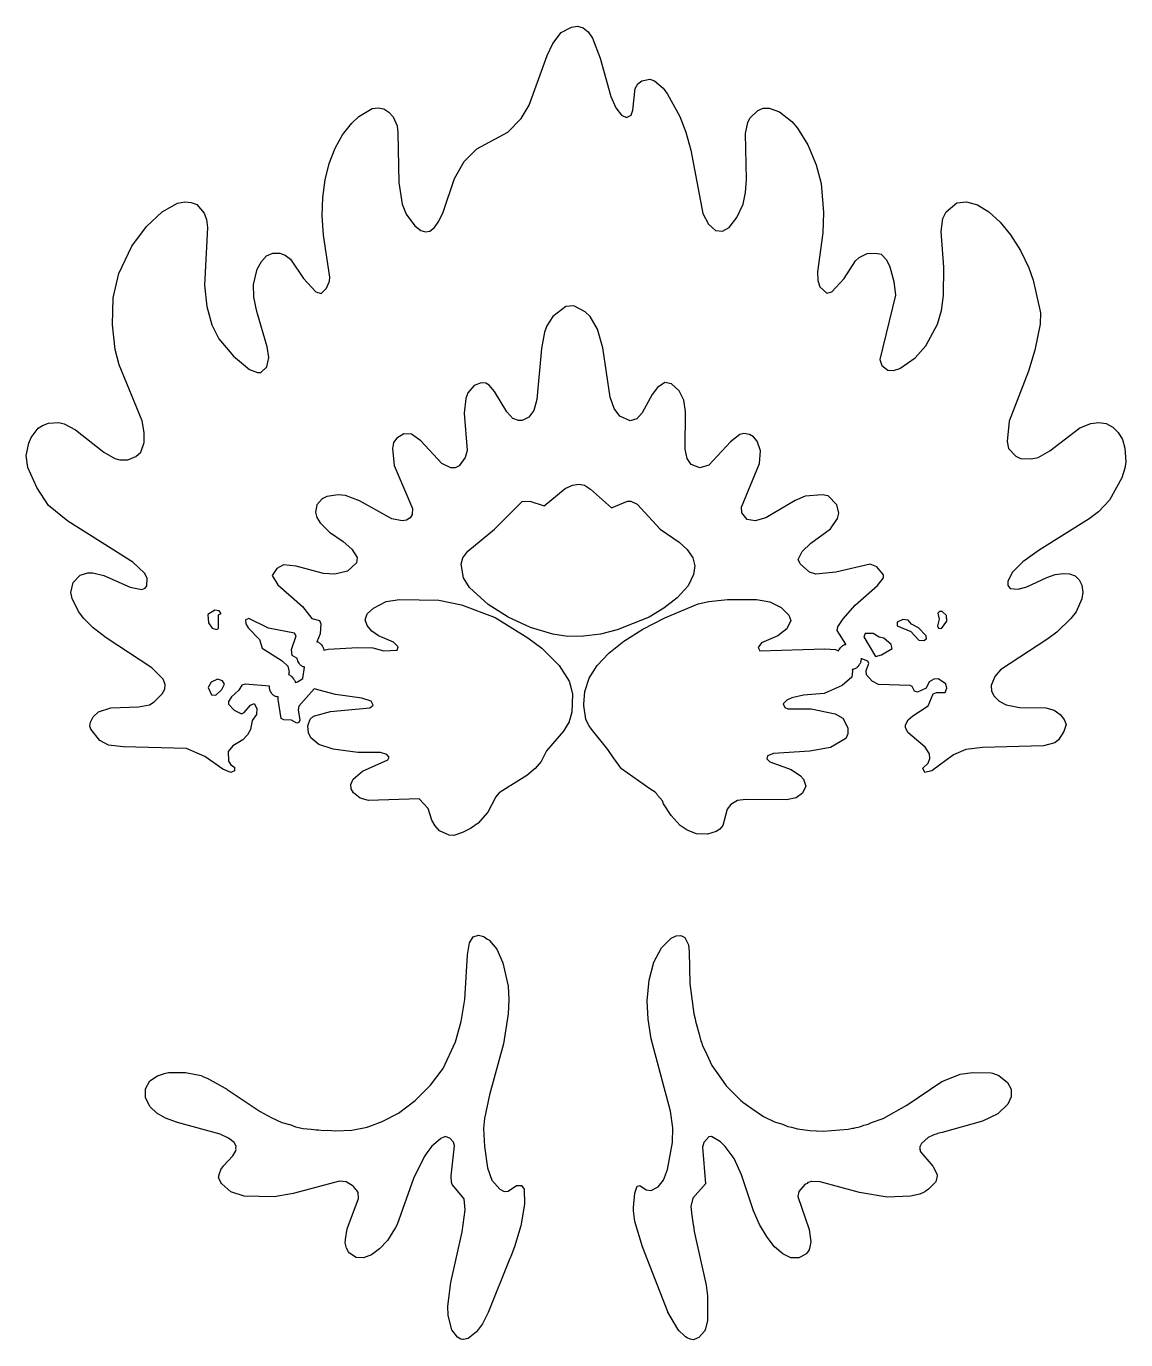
# Model space of a CAD drawing. Header units: millimetres. Extents: x 69 to 230, y 95 to 288.
import ezdxf

# ---------------------------------------------------------------- set-up
doc = ezdxf.new("R2010")
doc.units = ezdxf.units.MM
doc.layers.add('CUT', color=7, linetype='CONTINUOUS')

msp = doc.modelspace()

# ---------------------------------------------------------------- linework, layer by layer
at = {"layer": 'CUT'}
for points in [[(102.1851, 188.2236), (102.546, 187.4923), (102.4898, 186.5991), (101.8433, 185.7302), (101.6401, 184.3805), (101.1874, 183.6006), (100.4729, 182.8902), (99.0075, 181.9969), (98.3206, 181.1866), (98.403, 179.7418), (98.7144, 179.2062), (99.2735, 178.8801), (99.2798, 178.3034), (98.716, 178.0776), (97.552, 178.5434), (94.9054, 180.4331), (92.1914, 181.6223), (82.8584, 181.8655), (80.7245, 182.1147), (79.4459, 182.7857), (78.1224, 184.4285), (77.9553, 184.8828), (78.0657, 185.5038), (78.4335, 186.2498), (79.2172, 186.9869), (81.0664, 187.5779), (85.1406, 187.7293), (86.7408, 188.013), (87.4572, 188.4733), (88.6086, 189.6298), (88.9882, 190.3207), (89.041, 191.0068), (88.7391, 191.7942), (87.1022, 193.4764), (80.3507, 197.9109), (78.4378, 199.3705), (77.0871, 200.7512), (76.2934, 201.8), (75.3785, 203.6678), (75.1897, 204.5673), (75.4981, 206.047), (76.5504, 207.1114), (77.6608, 207.4817), (78.397, 207.4866), (80.0313, 207.0765), (83.8803, 205.3342), (85.6024, 204.9939), (86.1175, 205.2095), (86.3477, 205.5368), (86.4168, 206.6651), (86.0202, 207.4018), (84.3075, 209.0179), (74.7048, 215.0777), (71.8779, 217.3892), (70.1607, 220.0213), (68.8148, 222.974), (68.6048, 224.7579), (68.9668, 226.5397), (69.3377, 227.4145), (70.333, 228.7646), (71.0055, 229.1811), (71.8562, 229.5024), (73.3788, 229.5917), (74.1695, 229.421), (75.8636, 228.5132), (80.0142, 225.2367), (81.641, 224.3182), (82.3622, 224.1138), (83.5649, 224.1194), (84.7317, 224.5901), (85.4806, 225.2304), (85.9575, 226.6722), (85.9543, 228.1494), (85.6869, 229.8278), (82.3026, 238.1144), (81.6866, 240.3621), (81.2936, 244.0006), (81.3837, 247.9756), (82.2439, 251.5445), (84.1724, 255.5524), (86.2894, 258.4367), (88.6071, 260.6343), (90.8813, 261.9018), (91.9715, 262.1046), (92.8825, 262.0104), (93.7041, 261.6823), (94.7862, 260.4247), (95.1497, 259.4809), (95.3072, 258.333), (94.8571, 249.8286), (95.1876, 246.668), (95.9503, 243.9695), (96.9648, 241.9398), (99.1359, 239.3574), (101.468, 237.4295), (102.6634, 236.9597), (103.1383, 236.9714), (104.0301, 237.7934), (104.3293, 239.1502), (104.0627, 240.7469), (102.5362, 245.923), (102.1111, 248.0724), (102.0796, 249.9066), (102.628, 252.188), (103.2173, 253.31), (104, 254.1269), (104.9261, 254.5158), (105.9367, 254.5436), (106.7151, 254.2603), (107.4917, 253.6467), (109.4114, 250.8201), (111.2523, 248.8632), (112.0224, 248.6066), (112.8314, 249.3566), (113.2591, 250.3896), (113.2928, 250.9843), (112.3654, 257.192), (112.1815, 260.0471), (112.2711, 262.7351), (112.6023, 265.3092), (113.2072, 267.7101), (114.0785, 269.9788), (115.1638, 271.9362), (116.5189, 273.6543), (117.5732, 274.6756), (119.5285, 275.8187), (120.4074, 275.9385), (121.2501, 275.7741), (121.9785, 275.3104), (122.6054, 274.5898), (123.2036, 273.2783), (123.3355, 272.2707), (123.4873, 264.9602), (123.9406, 261.7495), (124.5606, 260.2562), (125.8338, 258.5573), (126.6977, 257.8788), (127.3733, 257.6728), (128.0115, 257.7939), (128.7286, 258.3314), (129.3647, 259.2622), (129.9771, 260.5818), (131.6518, 265.5447), (133.0837, 268.0495), (134.9652, 269.8981), (139.5157, 272.3304), (141.4773, 274.341), (142.6715, 276.3113), (145.3041, 283.6142), (146.1242, 285.3798), (147.3849, 287.0188), (148.8641, 287.8077), (149.7565, 287.9389), (150.6219, 287.7056), (151.3478, 287.1134), (152.0015, 286.1795), (153.1297, 283.2301), (154.6581, 277.5922), (155.4383, 275.9115), (156.2366, 274.8734), (157.0061, 274.5262), (157.6624, 274.85), (157.9315, 275.6057), (158.2692, 278.7774), (158.6652, 279.4415), (159.2675, 279.9276), (160.4114, 280.1503), (161.0937, 279.883), (162.3642, 278.8054), (163.0202, 277.9374), (164.8459, 274.6577), (165.7369, 272.3246), (166.4626, 269.7199), (168.2319, 260.3975), (169.0443, 258.8007), (170.0668, 257.8724), (171.1064, 257.7486), (172.0947, 258.3166), (173.24, 259.7887), (174.1521, 261.7692), (174.5271, 263.4759), (174.6467, 265.3994), (174.527, 272.1758), (174.8324, 273.759), (175.1447, 274.4179), (176.3382, 275.5621), (177.1341, 275.8753), (177.99, 275.8798), (179.529, 275.3424), (181.3075, 273.9357), (182.1667, 272.9485), (183.6818, 270.4592), (184.9156, 267.5401), (185.6472, 264.7743), (185.9842, 260.5318), (185.8923, 257.5058), (185.1122, 251.788), (185.1427, 250.5265), (185.4443, 249.5981), (186.4645, 248.6342), (187.2005, 248.8523), (189.0211, 250.7866), (190.7236, 253.3958), (191.2678, 253.899), (192.4165, 254.4853), (193.7154, 254.5564), (194.4662, 254.3683), (195.2705, 253.5629), (195.7511, 252.5091), (196.3535, 250.3701), (196.5969, 248.3481), (194.2871, 238.8856), (194.5937, 238.006), (195.4657, 237.3143), (196.3049, 237.2357), (197.2458, 237.537), (199.5113, 239.1186), (201.0742, 240.8926), (202.786, 244.0886), (203.3689, 246.0683), (203.6396, 248.2762), (203.7006, 252.4659), (203.3399, 257.7033), (203.5535, 259.619), (204.0543, 260.6085), (205.6235, 261.9635), (207.0693, 262.1046), (208.6652, 261.6315), (210.3213, 260.6193), (211.9906, 259.1007), (213.5381, 257.2259), (215.0214, 254.9082), (216.2449, 252.3717), (216.8603, 250.5654), (217.9246, 245.7439), (217.9197, 244.0748), (217.1324, 240.2371), (216.1654, 237.1566), (213.3441, 229.8001), (213.054, 226.7937), (213.2386, 225.7654), (214.2977, 224.6411), (215.0058, 224.2942), (216.5749, 224.2391), (217.6159, 224.4313), (219.325, 225.4256), (223.7289, 228.8336), (225.334, 229.4667), (226.5203, 229.6231), (227.6365, 229.4348), (228.5978, 228.9264), (229.4051, 228.1204), (229.997, 227.0907), (230.3757, 225.8118), (230.4959, 223.8328), (230.3693, 222.8662), (229.9278, 221.4613), (228.1246, 218.1735), (226.4683, 216.4268), (225.1195, 215.442), (217.7303, 210.7961), (215.3657, 209.1119), (213.7805, 207.5044), (213.1205, 206.1822), (213.139, 205.6244), (213.5029, 205.1458), (214.6752, 205.046), (215.9112, 205.4065), (218.859, 206.7884), (220.1027, 207.2115), (221.2867, 207.3669), (222.2288, 207.3048), (223.0573, 207.0056), (223.6572, 206.4409), (224.0464, 205.6661), (224.1796, 204.64), (224.0443, 203.6499), (223.1971, 201.744), (222.4028, 200.7224), (220.3567, 198.7364), (219.0185, 197.731), (212.0581, 193.2071), (211.2034, 192.2253), (210.6792, 190.8612), (210.7386, 190.057), (211.1189, 189.3273), (211.8535, 188.5936), (212.8694, 188.0549), (214.8614, 187.6389), (218.7421, 187.6052), (219.9421, 187.2258), (220.844, 186.6073), (221.4525, 185.8667), (221.743, 185.1589), (221.3593, 184.0836), (220.6015, 182.862), (220.0318, 182.4159), (218.3796, 181.9856), (209.4061, 181.776), (206.9389, 181.4562), (205.1116, 180.6794), (201.9303, 178.34), (200.9126, 178.0925), (200.611, 178.7043), (201.4149, 179.4589), (201.6305, 180.1134), (201.5831, 180.8289), (200.972, 181.7974), (198.4341, 183.976), (198.061, 184.6754), (198.0484, 185.0852), (198.4769, 185.8379), (199.1307, 186.4053), (201.4051, 187.9024), (202.1236, 189.6361), (202.6275, 189.8628), (203.9285, 189.8603), (204.1497, 190.4841), (204.0087, 191.1072), (202.8872, 191.8843), (202.2323, 191.8282), (201.5616, 191.4277), (201.0954, 190.485), (199.824, 189.8962), (199.3934, 190.0548), (199.056, 190.7128), (198.7313, 190.8844), (194.0697, 191.0489), (193.1781, 191.518), (192.343, 192.473), (192.2727, 193.0765), (192.6546, 194.1256), (192.5069, 194.475), (191.6218, 194.8267), (191.5135, 194.8156), (191.517, 194.7891), (191.5207, 194.6731), (191.5131, 194.5573), (191.4944, 194.4427), (191.4647, 194.3304), (191.4244, 194.2216), (191.3736, 194.1171), (191.3131, 194.0181), (191.2432, 193.9254), (191.1738, 193.8498), (191.0392, 193.6745), (190.9635, 193.5854), (190.8796, 193.504), (190.7881, 193.4313), (190.69, 193.3677), (190.5862, 193.3141), (190.4777, 193.2707), (190.3654, 193.2382), (190.2506, 193.2167), (190.2139, 193.2135), (190.2545, 192.9682), (190.1515, 192.1083), (188.7476, 190.8628), (186.1129, 189.6885), (183.0707, 189.4426), (181.3102, 189.0753), (180.5902, 188.7302), (180.0652, 188.1932), (180.2766, 187.64), (180.7629, 187.4261), (184.1868, 187.4551), (187.6907, 186.7303), (188.8427, 186.0702), (189.5551, 184.6304), (189.5583, 183.7729), (189.306, 183.0569), (187.0278, 181.7509), (183.9992, 181.2059), (178.6397, 180.8777), (177.74, 180.5137), (177.6482, 180.0623), (178.0692, 179.6259), (181.2446, 178.5135), (182.6, 177.6052), (183.0486, 177.079), (183.3967, 176.0465), (182.9214, 175.0165), (181.973, 174.3624), (180.5538, 174.0501), (174.5431, 174.1061), (173.3072, 173.9353), (172.3476, 173.3423), (171.8142, 172.6814), (171.1798, 170.2594), (170.7233, 169.7365), (170.1732, 169.3652), (168.8993, 168.9709), (167.2939, 169.0587), (165.9332, 169.5812), (164.8887, 170.2452), (163.5645, 171.75), (162.4312, 173.4583), (162.2893, 173.8985), (161.5732, 174.7517), (161.4404, 174.952), (161.3531, 175.014), (161.2302, 175.1604), (160.4197, 175.6771), (156.2594, 178.6328), (155.0524, 180.221), (154.2493, 181.4812), (151.8267, 184.4654), (151.4691, 184.9359), (151.4471, 184.9799), (151.4316, 185.0109), (151.4034, 185.0674), (151.3975, 185.0791), (151.0147, 185.9351), (150.6907, 187.9315), (150.6917, 187.9887), (150.6926, 188.0396), (150.6936, 188.1042), (150.6945, 188.1565), (150.831, 190.0192), (151.5106, 191.9702), (152.6766, 193.8425), (154.4065, 195.6617), (156.6176, 197.4157), (159.3709, 199.1684), (162.644, 200.85), (167.5337, 202.882), (169.0986, 203.2474), (171.8453, 203.5183), (176.1239, 203.5184), (178.0813, 203.2147), (179.7457, 202.3466), (180.8951, 201.2307), (181.168, 200.4383), (180.582, 199.2345), (179.2724, 198.2002), (176.8582, 197.1611), (176.386, 196.4658), (176.6158, 196.0069), (186.2033, 196.3001), (187.7727, 196.1672), (188.2021, 195.9636), (188.206, 195.9742), (188.2586, 196.081), (188.3214, 196.1821), (188.4994, 196.4388), (188.5707, 196.5315), (188.6506, 196.617), (188.7385, 196.6942), (188.8335, 196.7625), (188.9348, 196.8212), (189.0412, 196.8698), (189.1519, 196.9077), (189.2657, 196.9348), (189.3011, 196.9396), (189.292, 196.9811), (187.9872, 198.9579), (188.1115, 199.518), (188.866, 200.6812), (190.6418, 202.6977), (193.9247, 205.5902), (194.8062, 206.7564), (194.8514, 207.1804), (193.8669, 208.3428), (192.8533, 208.7514), (187.8207, 207.5522), (184.8821, 207.2792), (183.9115, 207.5867), (182.5662, 208.7813), (182.2587, 209.4407), (182.8327, 210.5887), (184.1209, 211.8419), (187.04, 213.9584), (188.0631, 215.4586), (188.2348, 216.2564), (187.9565, 217.4945), (186.6759, 218.8143), (185.8042, 218.9762), (183.3111, 218.7383), (181.8037, 218.1112), (177.4802, 215.5906), (175.9371, 215.101), (174.7681, 215.3413), (173.9818, 216.3198), (173.9291, 217.1483), (176.5501, 223.548), (176.6926, 225.4179), (176.2202, 226.8506), (175.71, 227.5071), (175.0795, 227.8535), (174.2663, 227.9974), (173.6716, 227.8552), (172.3065, 226.7764), (169.106, 223.313), (167.7828, 222.9492), (166.5083, 223.3994), (165.9103, 224.2862), (165.6247, 225.6795), (165.655, 231.2008), (165.4496, 232.8784), (164.7175, 234.2613), (163.5926, 235.3055), (162.6362, 235.4679), (161.5574, 234.7326), (160.7679, 233.7032), (159.3108, 231.0252), (158.4938, 230.1433), (157.512, 229.842), (156.0095, 230.5222), (155.1733, 231.6521), (154.5614, 233.3115), (153.5108, 240.5759), (152.6985, 243.3375), (151.6177, 245.1898), (150.9044, 245.9088), (149.2167, 246.7633), (148.044, 246.6894), (146.1164, 245.2152), (145.2591, 243.8212), (144.9297, 242.9066), (144.4475, 240.5024), (143.781, 232.9961), (143.3189, 231.3735), (142.6074, 230.3722), (141.5996, 229.8958), (141.0864, 229.8733), (140.2697, 230.1872), (139.3655, 231.176), (137.5479, 234.1873), (136.7752, 235.0824), (136.2874, 235.3693), (135.6045, 235.4598), (134.5459, 235.0542), (133.6301, 233.9909), (133.3105, 233.1172), (133.0829, 230.9589), (133.5331, 225.4961), (133.2287, 224.4272), (132.3665, 223.2017), (131.7749, 222.924), (131.1375, 222.9199), (129.7881, 223.5488), (126.6993, 226.9273), (125.3175, 227.8961), (124.1764, 227.9469), (123.18, 227.2984), (122.6744, 226.6708), (122.5278, 225.7759), (122.7961, 223.2486), (125.4977, 216.9476), (125.4352, 216.0668), (125.1102, 215.5516), (124.6157, 215.2334), (123.9771, 215.1298), (122.4258, 215.412), (117.6928, 218.0463), (115.6308, 218.8309), (114.5308, 218.9769), (112.8546, 218.6879), (112.1662, 218.3442), (111.3847, 217.4954), (111.1913, 216.391), (111.3996, 215.6248), (111.904, 214.8258), (113.2659, 213.4356), (115.266, 212.0682), (116.5238, 210.9294), (117.3419, 209.7488), (117.2391, 208.9562), (115.9243, 207.7291), (114.0465, 207.2512), (112.3711, 207.3753), (108.3264, 208.4607), (106.478, 208.656), (105.5027, 208.12), (104.7981, 207.053), (105.6481, 205.6877), (109.2765, 202.5079), (110.6698, 200.734), (111.7895, 200.4668), (111.9991, 199.9596), (111.8732, 198.48), (111.4025, 197.3283), (111.4136, 197.3257), (111.5248, 197.2877), (111.6318, 197.239), (111.7335, 197.18), (111.8289, 197.1114), (111.9171, 197.0338), (111.9974, 196.948), (112.0688, 196.8547), (112.2195, 196.6366), (112.2818, 196.536), (112.334, 196.4299), (112.3755, 196.3191), (112.4058, 196.2048), (112.4247, 196.0884), (113.0724, 196.2099), (117.4173, 196.4807), (119.642, 196.4175), (121.2618, 195.9683), (123.2122, 196.1023), (123.3473, 196.5793), (122.6655, 197.2552), (120.4702, 198.1783), (119.5111, 198.8712), (118.8015, 199.7059), (118.4973, 200.5445), (118.779, 201.4484), (119.7493, 202.2599), (121.62, 203.2373), (123.545, 203.5484), (129.3293, 203.4282), (132.7063, 202.7617), (137.6268, 200.8796), (142.4424, 197.912), (144.5063, 196.362), (147.0568, 193.808), (148.5244, 191.4942), (148.8532, 190.4283), (149.0491, 189.6287), (148.9612, 186.9317), (148.6136, 185.724), (148.5552, 185.6156), (148.5463, 185.5991), (148.5226, 185.555), (148.1676, 184.8958), (147.708, 184.1641), (145.2135, 181.2777), (144.403, 179.6867), (143.5321, 178.6653), (142.299, 177.6428), (139.9653, 176.16), (139.8269, 176.0841), (139.7312, 176.0112), (138.2601, 175.0764), (137.7122, 174.4429), (137.6527, 174.3292), (137.6482, 174.325), (137.6445, 174.3134), (136.5543, 172.2292), (135.1592, 170.626), (134.0292, 169.8035), (132.8159, 169.2136), (131.5858, 168.8166), (130.8542, 168.8525), (129.4574, 169.5032), (128.8067, 170.2351), (128.3262, 171.0583), (127.7584, 172.7932), (126.4393, 174.1742), (119.005, 173.9556), (117.7879, 174.2855), (116.7931, 175.065), (116.4338, 175.6905), (116.3923, 176.3107), (116.7228, 177.0803), (118.119, 178.2858), (121.8576, 179.9168), (122.0218, 180.3255), (121.7032, 180.716), (120.7881, 181.0154), (117.4073, 181.0235), (113.8124, 181.5111), (111.6815, 182.2109), (110.517, 183.1578), (110.1731, 183.9184), (110.0772, 184.9239), (110.4293, 185.9001), (110.9015, 186.3461), (113.3927, 187.0661), (119.2162, 187.6074), (119.6796, 187.9699), (119.3825, 188.5643), (118.0306, 189.0206), (114.1447, 189.5409), (110.9973, 190.3893), (108.7328, 187.817), (108.6371, 187.3215), (108.8998, 185.7841), (108.7258, 185.422), (108.4201, 185.327), (107.6428, 185.7568), (106.5176, 185.8095), (106.1601, 186.0387), (105.6845, 188.8357), (105.6998, 189.1949), (105.6395, 189.1968), (105.5233, 189.2119), (105.4091, 189.2382), (105.298, 189.2756), (105.1911, 189.3236), (105.0894, 189.3819), (104.9938, 189.4498), (104.9053, 189.5266), (104.8248, 189.6118), (104.7529, 189.7044), (104.6904, 189.8036), (104.5738, 190.0104), (104.5208, 190.1164), (104.4785, 190.227), (104.4473, 190.3413), (104.4275, 190.4581), (104.4194, 190.5763), (104.4229, 190.6948), (104.4319, 190.7641), (100.8243, 191.0987), (100.3612, 190.947), (99.8867, 190.2083), (98.8064, 189.2135), (98.3952, 188.534), (98.4049, 188.1206), (99.2164, 187.2429), (100.312, 186.7226), (100.694, 186.9185), (101.6198, 187.9889)], [(149.0343, 220.3756), (150.0226, 220.5399), (150.8007, 220.3679), (151.6907, 219.7945), (154.7539, 217.0493), (157.1205, 218.0429), (157.645, 218.0287), (158.5438, 217.5641), (161.9373, 213.9076), (164.7487, 211.9941), (165.9194, 210.8892), (166.7453, 209.6549), (167.0365, 208.5189), (166.8723, 207.2317), (166.0751, 205.5467), (164.4276, 203.7703), (162.475, 202.251), (160.317, 200.9474), (155.5968, 199.0534), (153.1441, 198.446), (150.6686, 198.1362), (148.3476, 198.107), (146.1585, 198.4176), (142.8268, 199.4383), (139.5542, 200.9374), (136.6097, 202.793), (133.856, 205.3075), (133.0004, 206.7416), (132.6332, 208.7298), (132.8974, 209.6616), (133.6018, 210.6808), (137.5276, 213.9149), (141.6287, 217.9489), (142.7295, 218.0381), (144.8567, 217.3294), (147.9756, 219.8753)], [(96.9321, 199.2484), (96.902, 201.2935), (97.323, 201.504), (97.0223, 201.895), (96.3606, 201.9551), (95.3381, 201.3236), (95.4584, 200.1206), (95.9697, 199.3085), (96.6313, 199.1281)], [(202.8022, 199.6837), (202.9493, 199.3094), (203.349, 199.2646), (204.1513, 200.3501), (204.1105, 201.2055), (203.4633, 201.7558), (203.0643, 201.7658), (202.8438, 201.5242), (203.0066, 200.6636)], [(108.5547, 191.4038), (109.3302, 191.9012), (109.5719, 193.6015), (109.5051, 193.6152), (109.3929, 193.6499), (109.2845, 193.6954), (109.1812, 193.7513), (109.0838, 193.8171), (108.9933, 193.892), (108.9106, 193.9755), (108.8364, 194.0666), (108.7715, 194.1646), (108.6674, 194.3399), (108.6127, 194.4429), (108.5683, 194.5508), (108.5346, 194.6625), (108.5119, 194.777), (108.5005, 194.8931), (108.5004, 194.9275), (108.4376, 194.9223), (107.7616, 195.2885), (107.6739, 196.193), (108.3321, 198.21), (108.0987, 198.5836), (104.268, 199.3191), (101.3781, 200.7517), (100.9012, 200.5302), (100.9335, 199.9517), (101.2825, 199.3746), (102.9537, 197.6597), (103.3335, 196.3917), (106.2771, 194.5236), (107.1205, 193.7415), (107.3355, 192.8483), (107.198, 192.492), (107.2454, 192.4765), (107.353, 192.4292), (107.4555, 192.3716), (107.5518, 192.3042), (107.6411, 192.2277), (107.7224, 192.1429), (107.9544, 191.876), (108.0268, 191.784), (108.0899, 191.6854), (108.143, 191.581), (108.1858, 191.472), (108.2177, 191.3594), (108.226, 191.3137)], [(199.9788, 199.3641), (198.9497, 199.8876), (198.4365, 200.505), (197.6959, 200.5964), (196.8163, 200.2137), (196.8433, 199.6636), (198.8351, 198.8131), (200.0302, 197.5406), (200.7488, 197.4993), (201.1643, 197.7418), (201.1311, 198.1798)], [(192.1065, 198.5397), (191.9201, 198.0442), (193.6726, 195.168), (194.5387, 195.3837), (196.0955, 196.3186), (195.9439, 196.9074), (194.856, 197.8497), (194.1826, 198.0129), (193.2961, 198.5317)], [(97.7881, 191.0554), (97.4929, 191.5675), (96.7639, 191.8188), (95.853, 191.3747), (95.3781, 190.5681), (95.8956, 189.5138), (96.5334, 189.4341), (97.4114, 190.2749)], [(131.1617, 118.6332), (131.1617, 118.6361), (131.1615, 118.68), (131.6698, 123.0904), (131.5047, 123.6621), (130.9545, 124.2104), (130.2834, 124.4818), (129.6313, 124.2012), (128.559, 123.2425), (128.3006, 123.0402), (127.562, 122.0591), (127.4119, 121.7714), (127.1934, 121.4652), (125.6333, 118.3141), (123.198, 111.5359), (122.9719, 111.1017), (121.7939, 109.17), (120.6338, 107.9195), (119.4173, 107.0533), (118.2703, 106.6244), (118.2624, 106.6228), (118.2576, 106.6219), (118.2563, 106.6216), (118.2524, 106.6209), (117.1746, 106.679), (116.1824, 107.315), (116.0583, 107.4776), (115.7565, 108.0358), (115.585, 108.8185), (115.586, 109.3153), (115.8456, 110.8733), (117.5119, 115.3546), (117.4857, 116.2347), (117.2554, 116.5308), (117.2361, 116.5566), (117.2208, 116.6154), (117.1552, 116.6651), (116.8522, 117.0717), (116.8224, 117.0871), (116.7495, 117.1808), (115.687, 117.7948), (114.7348, 117.8871), (107.9199, 116.0947), (105.1132, 115.5794), (100.7076, 115.7001), (98.7451, 116.3475), (97.3822, 117.5192), (97.3658, 117.5445), (97.3562, 117.5593), (97.3528, 117.5645), (97.2657, 117.6982), (96.9542, 118.3226), (96.9269, 118.4769), (97.0576, 119.0407), (97.304, 119.7307), (97.6269, 120.1283), (97.6432, 120.1484), (99.0444, 121.6231), (99.4625, 122.3556), (99.4687, 122.4633), (99.5159, 122.543), (99.479, 122.6423), (99.5021, 123.0427), (99.1957, 123.6108), (98.3852, 124.2396), (97.1589, 124.836), (90.8692, 126.5418), (89.0994, 127.1854), (87.8369, 127.9067), (86.8453, 128.8296), (86.143, 130.1731), (86.1417, 131.5067), (86.8039, 132.6601), (87.9044, 133.3955), (88.6443, 133.6479), (88.6453, 133.6483), (88.8691, 133.7246), (88.9297, 133.7453), (89.5299, 133.8942), (92.0683, 133.9206), (94.3697, 133.4492), (94.7153, 133.2892), (94.8701, 133.2176), (94.963, 133.1745), (95.2285, 133.0516), (97.8987, 131.6023), (97.9288, 131.5826), (97.9563, 131.5646), (98.087, 131.4791), (98.1808, 131.4176), (103.0421, 128.1583), (104.6818, 127.2626), (106.2305, 126.5652), (107.5697, 126.1858), (108.2258, 125.9209), (109.3716, 125.6483), (110.5609, 125.5684), (110.9621, 125.5206), (111.3029, 125.4444), (111.641, 125.4397), (112.3503, 125.3552), (112.9812, 125.3904), (114.1245, 125.293), (116.5601, 125.4101), (118.7842, 125.8609), (118.9014, 125.9047), (118.9322, 125.911), (119.1845, 126.0104), (120.9906, 126.6851), (123.4251, 127.92), (125.8575, 129.7619), (126.2984, 130.2028), (126.3802, 130.2649), (126.5151, 130.4194), (128.1327, 132.037), (129.9975, 134.5048), (131.7963, 138.401), (132.6394, 141.4108), (133.1759, 144.665), (133.5948, 151.2278), (133.8846, 152.9905), (134.3901, 153.8733), (135.2055, 154.1305), (135.9875, 153.9094), (136.2963, 153.7018), (136.5376, 153.5345), (136.607, 153.4863), (136.7159, 153.4108), (136.7997, 153.3527), (137.8706, 152.0664), (138.7923, 150.0572), (139.5433, 146.6023), (139.638, 144.588), (139.5753, 142.5206), (138.8839, 138.1326), (136.8337, 130.5904), (136.0896, 127.111), (135.939, 125.6824), (136.0594, 123.0212), (136.5401, 119.8771), (137.1595, 118.0689), (138.3331, 116.7274), (138.992, 116.389), (139.5632, 116.4408), (140.808, 117.2816), (141.5398, 117.2794), (141.924, 116.7023), (141.9543, 114.5251), (141.4051, 111.342), (140.5031, 108.228), (139.9323, 106.7895), (139.9081, 106.7285), (139.8457, 106.5711), (139.8214, 106.51), (136.6121, 98.5598), (135.765, 96.8953), (134.9085, 95.7245), (133.6805, 94.7258), (132.9875, 94.5979), (132.8864, 94.6048), (132.6088, 94.6543), (132.1137, 94.9577), (131.2777, 96.0145), (130.7073, 98.1384), (130.6793, 99.5194), (131.0997, 103.001), (132.7857, 110.4422), (133.2338, 113.6727), (133.2335, 113.6753), (133.2338, 113.677), (133.2326, 113.6841), (133.0643, 115.3181), (131.3386, 117.39), (131.2075, 117.7768), (131.1619, 118.601), (131.1617, 118.6301)], [(163.0473, 119.6417), (163.7586, 123.613), (163.7892, 125.7751), (163.4643, 128.2238), (160.6361, 138.8477), (160.1538, 141.7711), (160.0313, 144.4362), (160.3029, 147.513), (161.0021, 150.1357), (162.1338, 152.2553), (163.5591, 153.6901), (164.311, 154.0379), (164.9948, 154.0532), (165.5532, 153.7778), (166.1263, 152.7188), (166.2028, 151.644), (166.314, 147.002), (166.9133, 142.5635), (167.1114, 141.7933), (167.1511, 141.4691), (167.684, 139.5671), (167.955, 138.5133), (168.0224, 138.3592), (168.1599, 137.8687), (168.821, 136.5333), (169.528, 134.9169), (170.5187, 133.567), (171.6663, 131.9423), (173.8045, 129.7991), (174.0111, 129.6514), (174.1066, 129.557), (175.9336, 128.277), (176.3345, 127.9904), (176.3629, 127.9762), (177.1657, 127.4138), (178.7693, 126.6387), (179.9413, 126.2774), (180.7469, 125.9688), (181.2691, 125.868), (182.1518, 125.5958), (184.0028, 125.3539), (185.9433, 125.2634), (189.6073, 125.5639), (190.2697, 125.6994), (190.4778, 125.715), (190.8218, 125.8123), (191.3653, 125.9234), (191.9344, 126.1269), (192.5727, 126.3074), (193.0684, 126.5324), (194.786, 127.1465), (198.2517, 129.0722), (203.4407, 132.5702), (203.5841, 132.6375), (203.6508, 132.6687), (203.6876, 132.686), (203.8004, 132.7389), (206.0957, 133.6716), (207.9393, 133.9241), (210.6695, 133.8648), (210.8669, 133.8219), (211.794, 133.4625), (213.0925, 132.406), (213.6187, 131.442), (213.6081, 130.3259), (213.1184, 129.2424), (211.6862, 127.8106), (209.3825, 126.7158), (203.4433, 125.0787), (202.794, 124.909), (202.7526, 124.8883), (202.2448, 124.7483), (201.4108, 124.3157), (200.4324, 123.4733), (200.1941, 122.9504), (200.199, 122.7583), (200.1487, 122.6522), (200.2057, 122.495), (200.2105, 122.304), (200.3222, 122.1734), (200.3255, 122.1643), (202.0713, 120.114), (202.7338, 118.8957), (202.723, 118.6698), (202.5887, 118.0097), (202.5834, 117.9837), (202.5784, 117.9588), (202.5779, 117.9561), (202.4693, 117.7624), (201.4632, 116.7142), (200.9561, 116.3844), (200.9371, 116.3721), (200.8997, 116.3478), (200.8948, 116.3446), (200.1904, 116.0131), (198.8018, 115.6729), (195.3754, 115.5493), (191.2756, 116.2135), (185.5081, 117.8102), (184.2665, 117.8348), (184.2623, 117.8352), (184.2612, 117.8349), (184.1908, 117.8363), (184.076, 117.7862), (183.7083, 117.6895), (183.5651, 117.5633), (183.2496, 117.4257), (182.3392, 116.4051), (182.2003, 115.6641), (183.8993, 110.7705), (184.117, 108.9749), (183.9292, 107.9671), (183.8867, 107.8205), (183.8775, 107.8074), (183.8613, 107.7843), (183.7731, 107.6584), (183.5197, 107.2969), (183.393, 107.1629), (182.3566, 106.6215), (181.1771, 106.6252), (180.2221, 107.0873), (179.9833, 107.2142), (178.7958, 108.2465), (177.6778, 109.6645), (176.5862, 111.5028), (175.663, 113.5577), (173.9431, 118.8325), (172.8214, 121.2281), (171.5306, 123.0248), (170.8436, 123.6857), (169.5091, 124.4783), (169.0913, 124.4106), (168.3817, 123.62), (168.182, 122.8947), (168.6232, 117.5088), (166.766, 115.3899), (166.4373, 114.1687), (166.6193, 112.8389), (166.7937, 111.4629), (166.8274, 111.3174), (166.9417, 110.4817), (168.7196, 102.6121), (168.9056, 101.0246), (168.9318, 97.41), (168.9312, 97.4058), (168.5455, 95.9814), (168.5422, 95.975), (168.5372, 95.9651), (168.5327, 95.9563), (168.4735, 95.8405), (167.6243, 94.8858), (167.3929, 94.7717), (166.8296, 94.5585), (166.37, 94.6608), (165.9148, 94.8357), (165.6824, 94.9893), (165.462, 95.1696), (164.7605, 95.8496), (164.5328, 96.1216), (163.0693, 98.6269), (163.0612, 98.6436), (163.0604, 98.6452), (163.0588, 98.6486), (163.0576, 98.651), (159.3185, 108.2382), (158.2051, 111.969), (158.0139, 113.5561), (158.0096, 114.0034), (158.2262, 116.1604), (158.5812, 117.1633), (158.9479, 117.2528), (159.8613, 116.616), (160.6185, 116.5481), (161.6686, 117.065), (162.4499, 118.0654)]]:
    msp.add_lwpolyline(points, close=True, dxfattribs=at)

doc.saveas('drawing.dxf')
